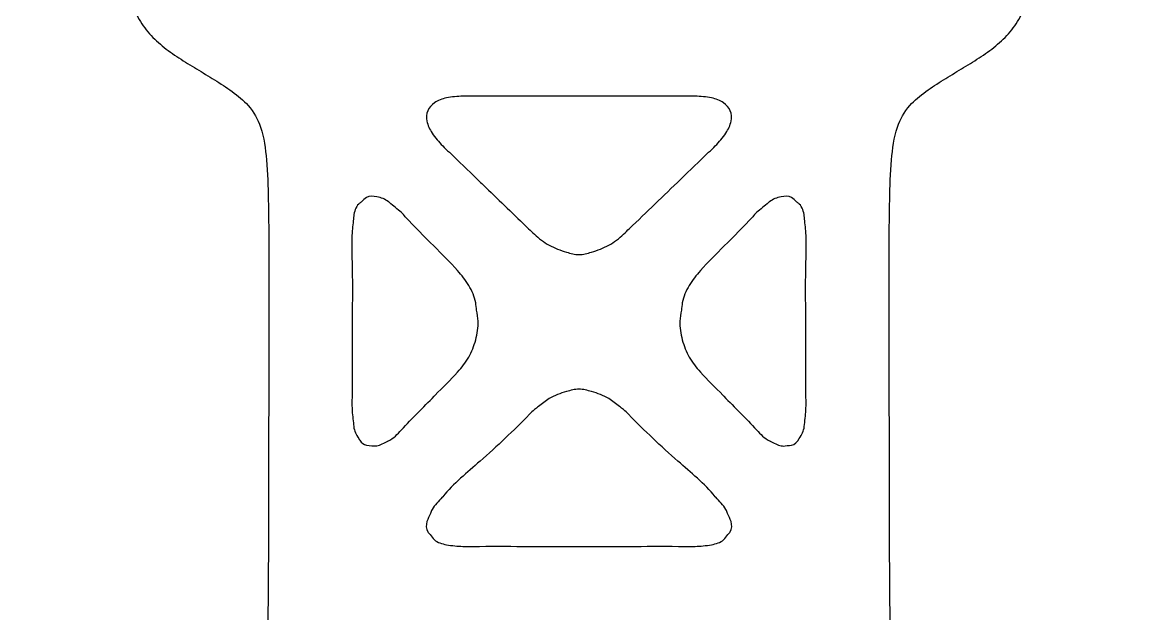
# Model space of a CAD drawing. Header units: millimetres. Extents: x -22 to 22, y -61 to 61.
# Drawn here: x -21.61 to 21.61, y 1.38 to 24.33 of the extents above; entities that cross this region are included whole.
import ezdxf

# ---------------------------------------------------------------- set-up
doc = ezdxf.new("R2010")
doc.units = ezdxf.units.MM
doc.layers.get('0').update_dxf_attribs({"linetype": 'CONTINUOUS'})

msp = doc.modelspace()

# ---------------------------------------------------------------- linework, layer by layer
for points, knots in [([(-12.402, 61.342), (-12.584, 61.345), (-12.857, 61.348), (-13.222, 61.353), (-13.495, 61.357), (-13.768, 61.359), (-14.043, 61.366), (-14.309, 61.358), (-14.828, 61.439), (-14.922, 60.496), (-15.384, 59.834), (-15.754, 59.021), (-16.145, 58.251), (-16.526, 57.476), (-16.883, 56.711), (-17.195, 55.96), (-17.44, 55.227), (-17.596, 54.512), (-17.68, 53.817), (-17.715, 53.137), (-17.725, 52.461), (-17.732, 51.784), (-17.737, 51.101), (-17.741, 50.411), (-17.743, 49.711), (-17.745, 49.002), (-17.747, 48.285), (-17.75, 47.561), (-17.756, 46.833), (-17.763, 46.112), (-17.801, 45.411), (-17.894, 44.752), (-18.075, 44.153), (-18.379, 43.643), (-18.766, 43.216), (-19.201, 42.844), (-19.656, 42.5), (-20.099, 42.16), (-20.513, 41.822), (-20.876, 41.483), (-21.17, 41.139), (-21.372, 40.782), (-21.492, 40.423), (-21.554, 40.064), (-21.583, 39.706), (-21.6, 39.347), (-21.608, 38.987), (-21.611, 38.624), (-21.611, 38.258), (-21.611, 37.89), (-21.608, 37.519), (-21.6, 37.147), (-21.583, 36.773), (-21.554, 36.397), (-21.492, 36.019), (-21.373, 35.64), (-21.172, 35.264), (-20.878, 34.903), (-20.514, 34.548), (-20.099, 34.194), (-19.655, 33.837), (-19.196, 33.473), (-18.755, 33.059), (-18.362, 32.553), (-18.059, 31.914), (-17.88, 31.138), (-17.78, 30.257), (-17.733, 29.297), (-17.711, 28.299), (-17.687, 27.298), (-17.624, 26.33), (-17.479, 25.429), (-17.21, 24.618), (-16.759, 23.945), (-16.184, 23.401), (-15.534, 22.941), (-14.844, 22.522), (-14.145, 22.104), (-13.457, 21.655), (-12.764, 21.111), (-12.259, 20.178), (-12.105, 18.903), (-12.053, 17.41), (-12.039, 15.791), (-12.041, 14.147), (-12.043, 12.514), (-12.044, 10.909), (-12.046, 9.338), (-12.048, 7.808), (-12.05, 6.321), (-12.053, 4.875), (-12.058, 3.467), (-12.067, 2.094), (-12.081, 0.766), (-12.14, -0.496), (-12.287, -1.66), (-12.569, -2.699), (-13.045, -3.573), (-13.656, -4.291), (-14.342, -4.901), (-15.057, -5.454), (-15.752, -5.991), (-16.399, -6.51), (-16.965, -7.004), (-17.421, -7.467), (-17.742, -7.909), (-17.938, -8.326), (-18.041, -8.72), (-18.087, -9.097), (-18.113, -9.464), (-18.127, -9.829), (-18.131, -10.194), (-18.131, -10.56), (-18.131, -10.929), (-18.127, -11.301), (-18.113, -11.676), (-18.086, -12.056), (-18.041, -12.446), (-17.94, -12.849), (-17.745, -13.27), (-17.424, -13.704), (-16.966, -14.145), (-16.4, -14.604), (-15.753, -15.079), (-15.058, -15.567), (-14.344, -16.066), (-13.66, -16.616), (-13.051, -17.262), (-12.572, -18.053), (-12.288, -18.997), (-12.14, -20.045), (-12.081, -21.172), (-12.067, -22.343), (-12.058, -23.532), (-12.053, -24.727), (-12.05, -25.924), (-12.048, -27.123), (-12.046, -28.321), (-12.044, -29.52), (-12.043, -30.719), (-12.041, -31.917), (-12.039, -33.108), (-12.055, -34.275), (-12.105, -35.37), (-12.302, -36.366), (-12.849, -37.121), (-13.542, -37.651), (-14.26, -38.145), (-14.993, -38.621), (-15.713, -39.093), (-16.388, -39.575), (-16.978, -40.08), (-17.449, -40.625), (-17.749, -41.236), (-17.901, -41.891), (-17.958, -42.59), (-17.969, -43.346), (-17.976, -44.172), (-17.979, -45.082), (-17.98, -46.092), (-17.98, -47.217), (-17.98, -48.461), (-17.979, -49.817), (-17.977, -51.267), (-17.971, -52.788), (-17.963, -54.332), (-17.923, -55.823), (-17.822, -57.161), (-17.643, -58.262), (-17.322, -59.085), (-16.867, -59.62), (-16.346, -59.925), (-15.812, -60.113), (-15.282, -60.29), (-14.753, -60.458), (-14.227, -60.62), (-13.704, -60.778), (-13.188, -60.935), (-12.677, -61.082), (-12.173, -61.211), (-11.677, -61.314), (-11.188, -61.381), (-10.705, -61.382), (-10.228, -61.28), (-9.77, -61.033), (-9.356, -60.631), (-8.967, -60.113), (-8.592, -59.501), (-8.227, -58.826), (-7.865, -58.115), (-7.495, -57.4), (-7.117, -56.718), (-6.593, -56.144), (-5.849, -55.909), (-5.063, -55.858), (-4.235, -55.838), (-3.392, -55.838), (-2.545, -55.838), (-1.697, -55.838), (-0.848, -55.838), (0, -55.838), (0.848, -55.838), (1.697, -55.838), (2.545, -55.838), (3.392, -55.838), (4.235, -55.838), (5.063, -55.858), (5.849, -55.909), (6.593, -56.144), (7.117, -56.718), (7.495, -57.4), (7.865, -58.115), (8.227, -58.826), (8.592, -59.501), (8.967, -60.113), (9.356, -60.631), (9.77, -61.033), (10.228, -61.28), (10.705, -61.382), (11.188, -61.381), (11.677, -61.314), (12.173, -61.211), (12.677, -61.082), (13.188, -60.935), (13.704, -60.778), (14.227, -60.62), (14.753, -60.458), (15.282, -60.29), (15.812, -60.113), (16.346, -59.925), (16.867, -59.62), (17.322, -59.085), (17.643, -58.262), (17.822, -57.161), (17.923, -55.823), (17.963, -54.332), (17.971, -52.788), (17.977, -51.267), (17.979, -49.817), (17.98, -48.461), (17.98, -47.217), (17.98, -46.092), (17.979, -45.082), (17.976, -44.172), (17.969, -43.346), (17.958, -42.59), (17.901, -41.891), (17.749, -41.236), (17.449, -40.625), (16.978, -40.08), (16.388, -39.575), (15.713, -39.093), (14.993, -38.621), (14.26, -38.145), (13.542, -37.651), (12.849, -37.121), (12.302, -36.366), (12.105, -35.37), (12.055, -34.275), (12.039, -33.108), (12.041, -31.917), (12.043, -30.719), (12.044, -29.52), (12.046, -28.321), (12.048, -27.123), (12.05, -25.924), (12.053, -24.727), (12.058, -23.532), (12.067, -22.343), (12.081, -21.172), (12.14, -20.045), (12.288, -18.997), (12.572, -18.053), (13.051, -17.262), (13.66, -16.616), (14.344, -16.066), (15.058, -15.567), (15.753, -15.079), (16.4, -14.604), (16.966, -14.145), (17.424, -13.704), (17.745, -13.27), (17.94, -12.849), (18.041, -12.446), (18.086, -12.056), (18.113, -11.676), (18.127, -11.301), (18.131, -10.929), (18.131, -10.56), (18.131, -10.194), (18.127, -9.829), (18.113, -9.464), (18.087, -9.097), (18.041, -8.72), (17.938, -8.326), (17.742, -7.909), (17.421, -7.467), (16.965, -7.004), (16.399, -6.51), (15.752, -5.991), (15.057, -5.454), (14.342, -4.901), (13.656, -4.291), (13.045, -3.573), (12.569, -2.699), (12.287, -1.66), (12.14, -0.496), (12.081, 0.766), (12.067, 2.094), (12.058, 3.467), (12.053, 4.875), (12.05, 6.321), (12.048, 7.808), (12.046, 9.338), (12.044, 10.909), (12.043, 12.514), (12.041, 14.147), (12.039, 15.791), (12.053, 17.41), (12.105, 18.903), (12.259, 20.178), (12.764, 21.111), (13.457, 21.655), (14.145, 22.104), (14.844, 22.522), (15.534, 22.941), (16.184, 23.401), (16.759, 23.945), (17.21, 24.618), (17.479, 25.429), (17.624, 26.33), (17.687, 27.298), (17.711, 28.299), (17.733, 29.297), (17.78, 30.257), (17.88, 31.138), (18.059, 31.914), (18.362, 32.553), (18.755, 33.059), (19.196, 33.473), (19.655, 33.837), (20.099, 34.194), (20.514, 34.548), (20.878, 34.903), (21.172, 35.264), (21.373, 35.64), (21.492, 36.019), (21.554, 36.397), (21.583, 36.773), (21.6, 37.147), (21.608, 37.519), (21.611, 37.89), (21.611, 38.258), (21.611, 38.624), (21.608, 38.987), (21.6, 39.347), (21.583, 39.706), (21.554, 40.064), (21.492, 40.423), (21.372, 40.782), (21.17, 41.139), (20.876, 41.483), (20.513, 41.822), (20.099, 42.16), (19.656, 42.5), (19.201, 42.844), (18.766, 43.216), (18.379, 43.643), (18.075, 44.153), (17.894, 44.752), (17.801, 45.411), (17.763, 46.112), (17.756, 46.833), (17.75, 47.561), (17.747, 48.285), (17.745, 49.002), (17.743, 49.711), (17.741, 50.411), (17.737, 51.101), (17.732, 51.784), (17.725, 52.461), (17.715, 53.137), (17.68, 53.817), (17.596, 54.512), (17.44, 55.227), (17.195, 55.96), (16.883, 56.711), (16.526, 57.476), (16.145, 58.251), (15.754, 59.021), (15.384, 59.834), (14.922, 60.496), (14.828, 61.439), (14.309, 61.358), (14.043, 61.366), (13.768, 61.359), (13.495, 61.357), (13.222, 61.353), (12.857, 61.348), (12.584, 61.345), (12.402, 61.342)], [0, 0, 0, 0, 0.054648, 0.081972, 0.109296, 0.13662, 0.163943, 0.191267, 0.218591, 0.305941, 0.393248, 0.480466, 0.567554, 0.654207, 0.739103, 0.820778, 0.898036, 0.970571, 1.039937, 1.107688, 1.174976, 1.242602, 1.310837, 1.379837, 1.449753, 1.52068, 1.59248, 1.664955, 1.737909, 1.81077, 1.881548, 1.948287, 2.010017, 2.067929, 2.124861, 2.182083, 2.239398, 2.295803, 2.349754, 2.399753, 2.444711, 2.484746, 2.521906, 2.557924, 2.593707, 2.629583, 2.665637, 2.70192, 2.738468, 2.775296, 2.812369, 2.849641, 2.887081, 2.924686, 2.962648, 3.001709, 3.043412, 3.089707, 3.140817, 3.195775, 3.253186, 3.311766, 3.371578, 3.4341, 3.502787, 3.581999, 3.671627, 3.768843, 3.87002, 3.9713, 4.069139, 4.16068, 4.244641, 4.323211, 4.401152, 4.480708, 4.561744, 4.643228, 4.725061, 4.80856, 4.904514, 5.033867, 5.189618, 5.353676, 5.519176, 5.682868, 5.843628, 6.000875, 6.15402, 6.302652, 6.447063, 6.587718, 6.725084, 6.858916, 6.986226, 7.103901, 7.210278, 7.307196, 7.399919, 7.49145, 7.582242, 7.671071, 7.75506, 7.831081, 7.896301, 7.949569, 7.994132, 8.03373, 8.071102, 8.107799, 8.144261, 8.180691, 8.217259, 8.254103, 8.291274, 8.328829, 8.366848, 8.405595, 8.446234, 8.49111, 8.543719, 8.607322, 8.681069, 8.76236, 8.84823, 8.935829, 9.02351, 9.111111, 9.201005, 9.298119, 9.404415, 9.518239, 9.636366, 9.755575, 9.875111, 9.994865, 10.114729, 10.234611, 10.354493, 10.474375, 10.594257, 10.713837, 10.831629, 10.944245, 11.043389, 11.130465, 11.216854, 11.304261, 11.39196, 11.478936, 11.56265, 11.640633, 11.711568, 11.777113, 11.842625, 11.912026, 11.987246, 12.069359, 12.159847, 12.260341, 12.372475, 12.497292, 12.633478, 12.77913, 12.93235, 13.089784, 13.242322, 13.379658, 13.492292, 13.576084, 13.641145, 13.6988, 13.754952, 13.810805, 13.866327, 13.921448, 13.976092, 14.030142, 14.083334, 14.135404, 14.186165, 14.235448, 14.283138, 14.330359, 14.380219, 14.437006, 14.502081, 14.574379, 14.651903, 14.732368, 14.813806, 14.893382, 14.966659, 15.039913, 15.120042, 15.203471, 15.288094, 15.37292, 15.457746, 15.542573, 15.627399, 15.712225, 15.797052, 15.881878, 15.966704, 16.051327, 16.134756, 16.214885, 16.288139, 16.361416, 16.440991, 16.52243, 16.602894, 16.680418, 16.752716, 16.817791, 16.874578, 16.924438, 16.971659, 17.019349, 17.068632, 17.119393, 17.171463, 17.224656, 17.278705, 17.33335, 17.38847, 17.443992, 17.499845, 17.555998, 17.613652, 17.678713, 17.762506, 17.875139, 18.012475, 18.165014, 18.322446, 18.475667, 18.621319, 18.757505, 18.882322, 18.994456, 19.09495, 19.185438, 19.26755, 19.342771, 19.412172, 19.477684, 19.543229, 19.614162, 19.692146, 19.77586, 19.862837, 19.950536, 20.037943, 20.124331, 20.211408, 20.310552, 20.423166, 20.54096, 20.66054, 20.780421, 20.900304, 21.020186, 21.140068, 21.259932, 21.379685, 21.499221, 21.61843, 21.736558, 21.850382, 21.956677, 22.053791, 22.143685, 22.231287, 22.318967, 22.406566, 22.492437, 22.573728, 22.647474, 22.711077, 22.763686, 22.808562, 22.849201, 22.887948, 22.925968, 22.963522, 23.000694, 23.037537, 23.074106, 23.110535, 23.146997, 23.183693, 23.221066, 23.260664, 23.305228, 23.358496, 23.423716, 23.499736, 23.583726, 23.672555, 23.763347, 23.854878, 23.9476, 24.044518, 24.150895, 24.26857, 24.395881, 24.529712, 24.667079, 24.807734, 24.952145, 25.100777, 25.253922, 25.411168, 25.571929, 25.735621, 25.901121, 26.065179, 26.220929, 26.350282, 26.446237, 26.529735, 26.611569, 26.693053, 26.774089, 26.853645, 26.931585, 27.010156, 27.094116, 27.185658, 27.283497, 27.384777, 27.485953, 27.58317, 27.672797, 27.752009, 27.820697, 27.883219, 27.943031, 28.001611, 28.059022, 28.113979, 28.165089, 28.211385, 28.253088, 28.292148, 28.33011, 28.367715, 28.405156, 28.442427, 28.4795, 28.516329, 28.552876, 28.589159, 28.625214, 28.661089, 28.696873, 28.73289, 28.770051, 28.810086, 28.855043, 28.905043, 28.958993, 29.015399, 29.072714, 29.129935, 29.186868, 29.24478, 29.30651, 29.373249, 29.444026, 29.516888, 29.589842, 29.662316, 29.734116, 29.805043, 29.87496, 29.943959, 30.012195, 30.07982, 30.147109, 30.214859, 30.284226, 30.356761, 30.434018, 30.515694, 30.60059, 30.687242, 30.774331, 30.861549, 30.948855, 31.036205, 31.063529, 31.090853, 31.118177, 31.145501, 31.172825, 31.200149, 31.254797, 31.254797, 31.254797, 31.254797]), ([(-5.902, 20.5), (-5.926, 20.633), (-5.922, 20.775), (-5.871, 20.899), (-5.821, 21.022), (-5.724, 21.127), (-5.613, 21.205), (-5.474, 21.303), (-5.312, 21.36), (-5.147, 21.397), (-4.935, 21.444), (-4.719, 21.459), (-4.503, 21.463), (-4.387, 21.465), (-4.271, 21.464), (-4.154, 21.463), (-3.468, 21.457), (-2.782, 21.461), (-2.095, 21.463), (-1.397, 21.464), (-0.698, 21.463), (0, 21.463), (0.698, 21.463), (1.397, 21.464), (2.095, 21.463), (2.782, 21.461), (3.468, 21.457), (4.154, 21.463), (4.271, 21.464), (4.387, 21.465), (4.503, 21.463), (4.719, 21.459), (4.935, 21.444), (5.147, 21.397), (5.312, 21.36), (5.474, 21.303), (5.613, 21.205), (5.724, 21.127), (5.821, 21.022), (5.871, 20.899), (5.922, 20.775), (5.926, 20.633), (5.902, 20.5), (5.872, 20.332), (5.796, 20.178), (5.705, 20.036), (5.587, 19.853), (5.444, 19.69), (5.292, 19.537), (5.207, 19.452), (5.12, 19.37), (5.033, 19.288), (4.666, 18.941), (4.304, 18.588), (3.941, 18.236), (3.282, 17.598), (2.619, 16.964), (1.958, 16.327), (1.883, 16.255), (1.81, 16.182), (1.733, 16.111), (1.557, 15.948), (1.365, 15.797), (1.157, 15.681), (0.947, 15.564), (0.719, 15.482), (0.485, 15.411), (0.325, 15.362), (0.163, 15.319), (0, 15.319), (-0.163, 15.319), (-0.325, 15.362), (-0.485, 15.411), (-0.719, 15.482), (-0.946, 15.564), (-1.157, 15.681), (-1.365, 15.797), (-1.557, 15.948), (-1.733, 16.111), (-1.808, 16.18), (-1.88, 16.252), (-1.954, 16.323), (-2.507, 16.856), (-3.061, 17.387), (-3.614, 17.921), (-3.723, 18.026), (-3.832, 18.131), (-3.941, 18.236), (-4.304, 18.588), (-4.666, 18.941), (-5.033, 19.288), (-5.12, 19.37), (-5.207, 19.452), (-5.292, 19.537), (-5.444, 19.69), (-5.587, 19.853), (-5.705, 20.036), (-5.796, 20.178), (-5.872, 20.332), (-5.902, 20.5)], [0, 0, 0, 0, 0.039998, 0.039998, 0.039998, 0.079995, 0.079995, 0.079995, 0.130461, 0.130461, 0.130461, 0.195169, 0.195169, 0.195169, 0.23004, 0.23004, 0.23004, 0.435938, 0.435938, 0.435938, 0.645487, 0.645487, 0.645487, 0.855036, 0.855036, 0.855036, 1.060934, 1.060934, 1.060934, 1.095805, 1.095805, 1.095805, 1.160514, 1.160514, 1.160514, 1.210979, 1.210979, 1.210979, 1.250976, 1.250976, 1.250976, 1.290974, 1.290974, 1.290974, 1.341438, 1.341438, 1.341438, 1.406148, 1.406148, 1.406148, 1.442091, 1.442091, 1.442091, 1.593691, 1.593691, 1.593691, 1.868971, 1.868971, 1.868971, 1.900133, 1.900133, 1.900133, 1.972055, 1.972055, 1.972055, 2.044443, 2.044443, 2.044443, 2.09382, 2.09382, 2.09382, 2.143198, 2.143198, 2.143198, 2.215586, 2.215586, 2.215586, 2.287508, 2.287508, 2.287508, 2.318091, 2.318091, 2.318091, 2.548492, 2.548492, 2.548492, 2.593951, 2.593951, 2.593951, 2.74555, 2.74555, 2.74555, 2.781493, 2.781493, 2.781493, 2.846203, 2.846203, 2.846203, 2.896666, 2.896666, 2.896666, 2.896666]), ([(-8.808, 16.169), (-8.793, 16.37), (-8.766, 16.571), (-8.747, 16.772), (-8.745, 16.785), (-8.744, 16.799), (-8.743, 16.812), (-8.724, 16.98), (-8.671, 17.162), (-8.552, 17.277), (-8.523, 17.304), (-8.491, 17.328), (-8.46, 17.354), (-8.389, 17.415), (-8.327, 17.49), (-8.248, 17.533), (-8.135, 17.594), (-7.988, 17.587), (-7.852, 17.561), (-7.678, 17.529), (-7.52, 17.466), (-7.39, 17.361), (-7.38, 17.352), (-7.369, 17.343), (-7.359, 17.334), (-7.205, 17.203), (-7.04, 17.084), (-6.895, 16.945), (-6.843, 16.894), (-6.792, 16.84), (-6.742, 16.787), (-6.38, 16.402), (-6.014, 16.023), (-5.639, 15.651), (-5.324, 15.338), (-5.002, 15.031), (-4.711, 14.695), (-4.554, 14.515), (-4.406, 14.326), (-4.281, 14.119), (-4.155, 13.911), (-4.053, 13.684), (-4.011, 13.447), (-3.994, 13.352), (-3.986, 13.255), (-3.974, 13.158), (-3.956, 13.014), (-3.927, 12.871), (-3.919, 12.727), (-3.904, 12.486), (-3.946, 12.242), (-4.011, 12.006), (-4.075, 11.771), (-4.161, 11.543), (-4.281, 11.334), (-4.4, 11.127), (-4.551, 10.938), (-4.711, 10.758), (-4.989, 10.444), (-5.292, 10.159), (-5.583, 9.86), (-5.596, 9.846), (-5.61, 9.832), (-5.623, 9.819), (-6.047, 9.382), (-6.473, 8.966), (-6.895, 8.509), (-7.045, 8.347), (-7.194, 8.18), (-7.39, 8.093), (-7.401, 8.088), (-7.412, 8.083), (-7.422, 8.079), (-7.566, 8.016), (-7.702, 7.914), (-7.852, 7.892), (-7.977, 7.873), (-8.113, 7.911), (-8.244, 7.92), (-8.353, 7.928), (-8.436, 8.012), (-8.506, 8.109), (-8.522, 8.131), (-8.537, 8.154), (-8.552, 8.176), (-8.651, 8.329), (-8.726, 8.474), (-8.743, 8.641), (-8.763, 8.843), (-8.792, 9.044), (-8.805, 9.247), (-8.806, 9.259), (-8.807, 9.272), (-8.808, 9.285), (-8.819, 9.493), (-8.812, 9.703), (-8.808, 9.913), (-8.792, 10.652), (-8.807, 11.391), (-8.808, 12.129), (-8.808, 13.093), (-8.783, 14.057), (-8.808, 15.023), (-8.817, 15.405), (-8.835, 15.788), (-8.808, 16.169)], [0, 0, 0, 0, 0.060662, 0.060662, 0.060662, 0.064663, 0.064663, 0.064663, 0.114965, 0.114965, 0.114965, 0.126879, 0.126879, 0.126879, 0.154673, 0.154673, 0.154673, 0.194383, 0.194383, 0.194383, 0.244683, 0.244683, 0.244683, 0.248816, 0.248816, 0.248816, 0.309345, 0.309345, 0.309345, 0.331319, 0.331319, 0.331319, 0.489622, 0.489622, 0.489622, 0.622884, 0.622884, 0.622884, 0.694805, 0.694805, 0.694805, 0.767194, 0.767194, 0.767194, 0.796335, 0.796335, 0.796335, 0.839846, 0.839846, 0.839846, 0.9125, 0.9125, 0.9125, 0.984887, 0.984887, 0.984887, 1.056811, 1.056811, 1.056811, 1.18202, 1.18202, 1.18202, 1.187733, 1.187733, 1.187733, 1.370349, 1.370349, 1.370349, 1.435012, 1.435012, 1.435012, 1.438494, 1.438494, 1.438494, 1.485312, 1.485312, 1.485312, 1.524675, 1.524675, 1.524675, 1.55738, 1.55738, 1.55738, 1.564731, 1.564731, 1.564731, 1.615033, 1.615033, 1.615033, 1.675878, 1.675878, 1.675878, 1.679696, 1.679696, 1.679696, 1.742541, 1.742541, 1.742541, 1.964113, 1.964113, 1.964113, 2.253497, 2.253497, 2.253497, 2.368101, 2.368101, 2.368101, 2.368101]), ([(3.919, 12.727), (3.927, 12.871), (3.956, 13.014), (3.974, 13.158), (3.986, 13.255), (3.994, 13.352), (4.011, 13.447), (4.053, 13.684), (4.155, 13.911), (4.281, 14.119), (4.406, 14.326), (4.554, 14.515), (4.711, 14.695), (5.002, 15.031), (5.324, 15.338), (5.639, 15.651), (6.014, 16.023), (6.38, 16.402), (6.742, 16.787), (6.792, 16.84), (6.843, 16.894), (6.895, 16.945), (7.04, 17.084), (7.205, 17.203), (7.359, 17.334), (7.369, 17.343), (7.38, 17.352), (7.39, 17.361), (7.52, 17.466), (7.678, 17.529), (7.852, 17.561), (7.988, 17.587), (8.135, 17.594), (8.248, 17.533), (8.327, 17.49), (8.389, 17.415), (8.46, 17.354), (8.491, 17.328), (8.523, 17.304), (8.552, 17.277), (8.671, 17.162), (8.724, 16.98), (8.743, 16.812), (8.744, 16.799), (8.745, 16.785), (8.747, 16.772), (8.766, 16.571), (8.793, 16.37), (8.808, 16.169), (8.835, 15.788), (8.817, 15.405), (8.808, 15.023), (8.783, 14.057), (8.808, 13.093), (8.808, 12.129), (8.807, 11.391), (8.792, 10.652), (8.808, 9.913), (8.812, 9.703), (8.819, 9.493), (8.808, 9.285), (8.796, 9.07), (8.764, 8.856), (8.743, 8.642), (8.726, 8.475), (8.651, 8.329), (8.552, 8.176), (8.473, 8.055), (8.379, 7.931), (8.248, 7.92), (8.139, 7.912), (8.027, 7.886), (7.92, 7.887), (7.897, 7.887), (7.874, 7.889), (7.852, 7.892), (7.702, 7.914), (7.566, 8.016), (7.422, 8.079), (7.412, 8.083), (7.401, 8.088), (7.39, 8.093), (7.194, 8.18), (7.045, 8.347), (6.895, 8.509), (6.473, 8.966), (6.047, 9.382), (5.623, 9.819), (5.61, 9.832), (5.596, 9.846), (5.583, 9.86), (5.292, 10.159), (4.989, 10.444), (4.711, 10.758), (4.551, 10.938), (4.4, 11.127), (4.281, 11.334), (4.161, 11.543), (4.075, 11.771), (4.011, 12.006), (3.946, 12.242), (3.904, 12.486), (3.919, 12.727)], [0, 0, 0, 0, 0.043512, 0.043512, 0.043512, 0.072653, 0.072653, 0.072653, 0.145041, 0.145041, 0.145041, 0.216962, 0.216962, 0.216962, 0.350224, 0.350224, 0.350224, 0.508526, 0.508526, 0.508526, 0.530501, 0.530501, 0.530501, 0.59103, 0.59103, 0.59103, 0.595164, 0.595164, 0.595164, 0.645463, 0.645463, 0.645463, 0.685173, 0.685173, 0.685173, 0.712967, 0.712967, 0.712967, 0.724882, 0.724882, 0.724882, 0.775183, 0.775183, 0.775183, 0.779184, 0.779184, 0.779184, 0.839846, 0.839846, 0.839846, 0.95445, 0.95445, 0.95445, 1.243833, 1.243833, 1.243833, 1.465405, 1.465405, 1.465405, 1.528251, 1.528251, 1.528251, 1.592796, 1.592796, 1.592796, 1.643216, 1.643216, 1.643216, 1.682925, 1.682925, 1.682925, 1.715587, 1.715587, 1.715587, 1.722635, 1.722635, 1.722635, 1.769453, 1.769453, 1.769453, 1.772935, 1.772935, 1.772935, 1.837598, 1.837598, 1.837598, 2.020214, 2.020214, 2.020214, 2.025927, 2.025927, 2.025927, 2.151136, 2.151136, 2.151136, 2.22306, 2.22306, 2.22306, 2.295447, 2.295447, 2.295447, 2.368101, 2.368101, 2.368101, 2.368101]), ([(-5.902, 4.953), (-5.87, 5.068), (-5.812, 5.166), (-5.766, 5.272), (-5.746, 5.321), (-5.728, 5.371), (-5.705, 5.418), (-5.613, 5.603), (-5.44, 5.739), (-5.306, 5.898), (-5.301, 5.904), (-5.297, 5.91), (-5.292, 5.916), (-4.866, 6.431), (-4.343, 6.857), (-3.839, 7.298), (-3.175, 7.879), (-2.543, 8.486), (-1.926, 9.117), (-1.864, 9.18), (-1.802, 9.244), (-1.733, 9.3), (-1.681, 9.342), (-1.626, 9.38), (-1.571, 9.42), (-1.432, 9.523), (-1.302, 9.639), (-1.157, 9.729), (-0.953, 9.855), (-0.721, 9.93), (-0.485, 10), (-0.324, 10.047), (-0.162, 10.092), (0, 10.092), (0.162, 10.092), (0.324, 10.047), (0.485, 10), (0.721, 9.93), (0.953, 9.855), (1.157, 9.729), (1.302, 9.639), (1.432, 9.523), (1.571, 9.42), (1.626, 9.38), (1.681, 9.342), (1.733, 9.3), (1.802, 9.244), (1.864, 9.18), (1.926, 9.117), (2.543, 8.486), (3.175, 7.879), (3.839, 7.298), (4.343, 6.857), (4.866, 6.431), (5.292, 5.916), (5.297, 5.91), (5.301, 5.904), (5.306, 5.898), (5.44, 5.739), (5.613, 5.603), (5.705, 5.418), (5.728, 5.371), (5.746, 5.321), (5.766, 5.272), (5.812, 5.166), (5.87, 5.068), (5.902, 4.953), (5.939, 4.82), (5.943, 4.665), (5.871, 4.554), (5.846, 4.516), (5.813, 4.484), (5.782, 4.449), (5.724, 4.382), (5.676, 4.307), (5.613, 4.248), (5.493, 4.136), (5.318, 4.089), (5.147, 4.056), (4.928, 4.014), (4.717, 3.997), (4.503, 3.991), (4.289, 3.984), (4.072, 3.988), (3.856, 3.991), (3.211, 3.998), (2.57, 3.992), (1.927, 3.991), (1.285, 3.989), (0.643, 3.991), (0, 3.991), (-0.643, 3.991), (-1.285, 3.989), (-1.927, 3.991), (-2.57, 3.992), (-3.211, 3.998), (-3.856, 3.991), (-4.072, 3.988), (-4.289, 3.984), (-4.503, 3.991), (-4.717, 3.997), (-4.928, 4.014), (-5.147, 4.056), (-5.318, 4.089), (-5.493, 4.136), (-5.613, 4.248), (-5.676, 4.307), (-5.724, 4.382), (-5.782, 4.449), (-5.813, 4.484), (-5.846, 4.516), (-5.871, 4.554), (-5.943, 4.665), (-5.939, 4.82), (-5.902, 4.953)], [0, 0, 0, 0, 0.034677, 0.034677, 0.034677, 0.050467, 0.050467, 0.050467, 0.112894, 0.112894, 0.112894, 0.115174, 0.115174, 0.115174, 0.315708, 0.315708, 0.315708, 0.57967, 0.57967, 0.57967, 0.606213, 0.606213, 0.606213, 0.626407, 0.626407, 0.626407, 0.678136, 0.678136, 0.678136, 0.750524, 0.750524, 0.750524, 0.799902, 0.799902, 0.799902, 0.84928, 0.84928, 0.84928, 0.921667, 0.921667, 0.921667, 0.973398, 0.973398, 0.973398, 0.99359, 0.99359, 0.99359, 1.020133, 1.020133, 1.020133, 1.284095, 1.284095, 1.284095, 1.484629, 1.484629, 1.484629, 1.486909, 1.486909, 1.486909, 1.549337, 1.549337, 1.549337, 1.565126, 1.565126, 1.565126, 1.599803, 1.599803, 1.599803, 1.639798, 1.639798, 1.639798, 1.653639, 1.653639, 1.653639, 1.679795, 1.679795, 1.679795, 1.73026, 1.73026, 1.73026, 1.794969, 1.794969, 1.794969, 1.859688, 1.859688, 1.859688, 2.052565, 2.052565, 2.052565, 2.245287, 2.245287, 2.245287, 2.438009, 2.438009, 2.438009, 2.630886, 2.630886, 2.630886, 2.695605, 2.695605, 2.695605, 2.760314, 2.760314, 2.760314, 2.810779, 2.810779, 2.810779, 2.836936, 2.836936, 2.836936, 2.850776, 2.850776, 2.850776, 2.890771, 2.890771, 2.890771, 2.890771])]:
    msp.add_open_spline(points, degree=3, knots=knots)

doc.saveas('drawing.dxf')
